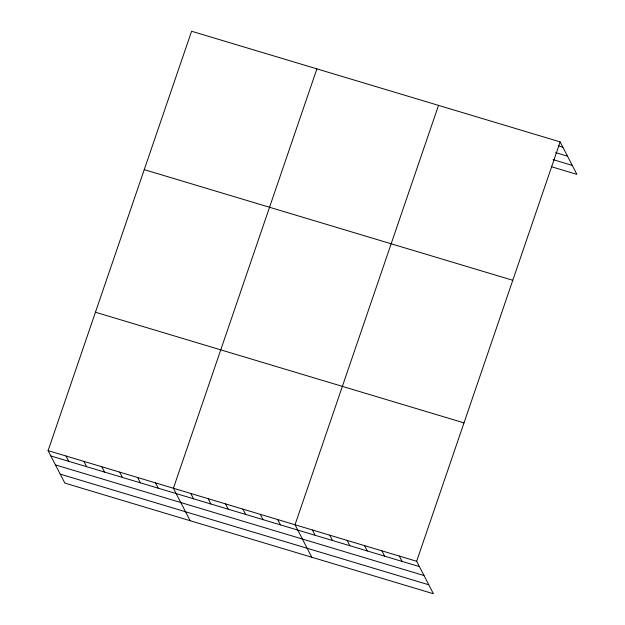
<?xml version="1.0" encoding="UTF-8"?>
<svg xmlns="http://www.w3.org/2000/svg" width="625" height="625" viewBox="0 0 625 625"><rect width="100%" height="100%" fill="white"/><g stroke="black" fill="none" stroke-linecap="round" stroke-linejoin="round"><path stroke-width="0.94" d="M48.094 450.633L416.648 561.273L433.406 593.75L64.859 483.102L48.094 450.633L191.594 31.25L560.141 141.898L576.906 174.375L551.297 166.688M316.898 68.867L173.406 488.25L190.164 520.727M438.523 105.383L295.023 524.766L311.789 557.234M416.648 561.273L560.141 141.898M558.312 145.844L562.883 147.211M555.625 152.609L567.508 156.172M553.07 159.641L572.273 165.406M144.242 169.648L512.789 280.289M95.453 312.234L464 422.883M50.844 455.945L419.391 566.594M55.469 464.906L424.016 575.555M60.234 474.141L428.781 584.789M399.273 556.062L402.016 561.375M381.898 550.844L384.641 556.156M364.523 545.625L367.266 550.945M347.148 540.414L349.891 545.727M329.773 535.195L332.516 540.508M312.398 529.977L315.141 535.297M277.648 519.547L280.398 524.859M260.273 514.328L263.023 519.648M242.898 509.117L245.648 514.43M225.531 503.898L228.273 509.211M208.156 498.68L210.898 504M190.781 493.469L193.523 498.781M155.5 482.875L158.25 488.188M137.602 477.5L140.344 482.82M119.703 472.125L122.445 477.445M101.797 466.75L104.547 472.07M83.898 461.375L86.641 466.695M66 456L68.742 461.32"/></g></svg>
